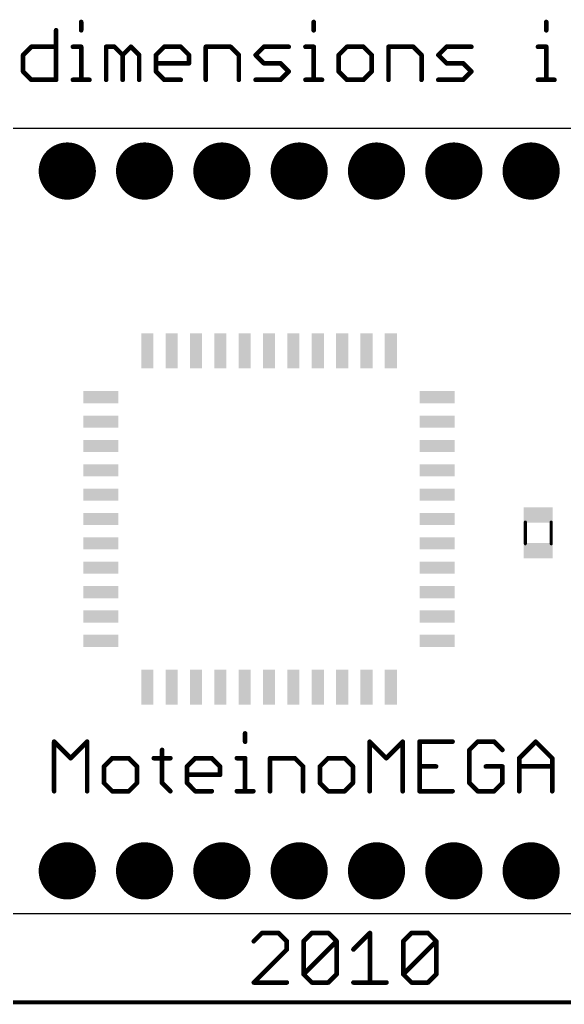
# Model space of a CAD drawing. Extents: x -0.15 to 2.2, y -0.19 to 1.16.
# Drawn here: x 0.593 to 1.298, y -0.118 to 1.156 of the extents above; entities that cross this region are included whole.
import ezdxf

# ---------------------------------------------------------------- set-up
doc = ezdxf.new("R2010")
doc.units = 0
for name, color, linetype in [('17', 82, 'CONTINUOUS'), ('20', 7, 'CONTINUOUS'), ('51', 53, 'CONTINUOUS')]:
    doc.layers.add(name, color=color, linetype=linetype)

# ---------------------------------------------------------------- blocks, each defined once
blk = doc.blocks.new('RECT')
blk.add_solid([(-0.5, -0.5), (0.5, -0.5), (-0.5, 0.5), (0.5, 0.5)])
blk = doc.blocks.new('ROUNDP')
at = {"const_width": 0.5}
blk.add_lwpolyline([(0, -0.25, 1), (0, 0.25, 1), (0, -0.25)], format="xyb", dxfattribs=at)

msp = doc.modelspace()

# ---------------------------------------------------------------- linework, layer by layer
at = {"layer": '20'}
for p, q in [((1.96, 1.015), (0.05, 1.015)), ((0.05, 0), (1.96, 0))]:
    msp.add_line(p, q, dxfattribs=at)
at = {"layer": '51'}
for points, const_width in [([(0.672981, 1.15273), (0.672981, 1.142055)], 0.006), ([(0.97377, 1.15273), (0.97377, 1.142055)], 0.006), ([(1.27456, 1.15273), (1.27456, 1.142055)], 0.006), ([(0.640553, 1.142055), (0.640553, 1.078)], 0.006), ([(0.59785, 1.110027), (0.608526, 1.120703)], 0.006), ([(0.608526, 1.120703), (0.640553, 1.120703)], 0.006), ([(0.662305, 1.120703), (0.672981, 1.120703)], 0.006), ([(0.672981, 1.120703), (0.672981, 1.078)], 0.006), ([(0.705275, 1.078), (0.705275, 1.120703)], 0.006), ([(0.705275, 1.120703), (0.715951, 1.120703)], 0.006), ([(0.715951, 1.120703), (0.726626, 1.110027)], 0.006), ([(0.726626, 1.110027), (0.737302, 1.120703)], 0.006), ([(0.737302, 1.120703), (0.747978, 1.110027)], 0.006), ([(0.76973, 1.110027), (0.780406, 1.120703)], 0.006), ([(0.780406, 1.120703), (0.801757, 1.120703)], 0.006), ([(0.801757, 1.120703), (0.812433, 1.110027)], 0.006), ([(0.834185, 1.078), (0.834185, 1.120703)], 0.006), ([(0.834185, 1.120703), (0.866212, 1.120703)], 0.006), ([(0.866212, 1.120703), (0.876888, 1.110027)], 0.006), ([(0.89864, 1.110027), (0.909315, 1.120703)], 0.006), ([(0.909315, 1.120703), (0.941343, 1.120703)], 0.006), ([(0.963095, 1.120703), (0.97377, 1.120703)], 0.006), ([(0.97377, 1.120703), (0.97377, 1.078)], 0.006), ([(1.01674, 1.120703), (1.006065, 1.110027)], 0.006), ([(1.038092, 1.120703), (1.01674, 1.120703)], 0.006), ([(1.048768, 1.110027), (1.038092, 1.120703)], 0.006), ([(1.07052, 1.078), (1.07052, 1.120703)], 0.006), ([(1.07052, 1.120703), (1.102547, 1.120703)], 0.006), ([(1.102547, 1.120703), (1.113223, 1.110027)], 0.006), ([(1.134975, 1.110027), (1.14565, 1.120703)], 0.006), ([(1.14565, 1.120703), (1.177678, 1.120703)], 0.006), ([(1.263885, 1.120703), (1.27456, 1.120703)], 0.006), ([(1.27456, 1.120703), (1.27456, 1.078)], 0.006), ([(0.59785, 1.088676), (0.59785, 1.110027)], 0.006), ([(0.726626, 1.110027), (0.726626, 1.078)], 0.006), ([(0.747978, 1.110027), (0.747978, 1.078)], 0.006), ([(0.76973, 1.088676), (0.76973, 1.110027)], 0.006), ([(0.812433, 1.110027), (0.812433, 1.099352)], 0.006), ([(0.876888, 1.110027), (0.876888, 1.078)], 0.006), ([(0.909315, 1.099352), (0.89864, 1.110027)], 0.006), ([(1.006065, 1.110027), (1.006065, 1.088676)], 0.006), ([(1.048768, 1.088676), (1.048768, 1.110027)], 0.006), ([(1.113223, 1.110027), (1.113223, 1.078)], 0.006), ([(1.14565, 1.099352), (1.134975, 1.110027)], 0.006), ([(0.812433, 1.099352), (0.76973, 1.099352)], 0.006), ([(0.930667, 1.099352), (0.909315, 1.099352)], 0.006), ([(0.941343, 1.088676), (0.930667, 1.099352)], 0.006), ([(1.167002, 1.099352), (1.14565, 1.099352)], 0.006), ([(1.177678, 1.088676), (1.167002, 1.099352)], 0.006), ([(0.608526, 1.078), (0.59785, 1.088676)], 0.006), ([(0.780406, 1.078), (0.76973, 1.088676)], 0.006), ([(0.930667, 1.078), (0.941343, 1.088676)], 0.006), ([(1.006065, 1.088676), (1.01674, 1.078)], 0.006), ([(1.038092, 1.078), (1.048768, 1.088676)], 0.006), ([(1.167002, 1.078), (1.177678, 1.088676)], 0.006), ([(0.640553, 1.078), (0.608526, 1.078)], 0.006), ([(0.662305, 1.078), (0.683656, 1.078)], 0.006), ([(0.801757, 1.078), (0.780406, 1.078)], 0.006), ([(0.89864, 1.078), (0.930667, 1.078)], 0.006), ([(0.963095, 1.078), (0.984446, 1.078)], 0.006), ([(1.01674, 1.078), (1.038092, 1.078)], 0.006), ([(1.134975, 1.078), (1.167002, 1.078)], 0.006), ([(1.263885, 1.078), (1.285236, 1.078)], 0.006), ([(1.247504, 0.506016), (1.247504, 0.477984)], 0.004), ([(1.281008, 0.506016), (1.281008, 0.477984)], 0.004), ([(0.885011, 0.23273), (0.885011, 0.222055)], 0.006), ([(0.638, 0.158), (0.638, 0.222055)], 0.006), ([(0.638, 0.222055), (0.659352, 0.200703)], 0.006), ([(0.659352, 0.200703), (0.680703, 0.222055)], 0.006), ([(0.680703, 0.222055), (0.680703, 0.158)], 0.006), ([(1.046215, 0.158), (1.046215, 0.222055)], 0.006), ([(1.046215, 0.222055), (1.067566, 0.200703)], 0.006), ([(1.067566, 0.200703), (1.088918, 0.222055)], 0.006), ([(1.088918, 0.222055), (1.088918, 0.158)], 0.006), ([(1.153373, 0.222055), (1.11067, 0.222055)], 0.006), ([(1.11067, 0.222055), (1.11067, 0.158)], 0.006), ([(1.1858, 0.222055), (1.175125, 0.211379)], 0.006), ([(1.207152, 0.222055), (1.1858, 0.222055)], 0.006), ([(1.217828, 0.211379), (1.207152, 0.222055)], 0.006), ([(1.23958, 0.200703), (1.260931, 0.222055)], 0.006), ([(1.260931, 0.222055), (1.282283, 0.200703)], 0.006), ([(0.777586, 0.211379), (0.777586, 0.168676)], 0.006), ([(1.175125, 0.211379), (1.175125, 0.168676)], 0.006), ([(0.713131, 0.200703), (0.702455, 0.190027)], 0.006), ([(0.702455, 0.190027), (0.702455, 0.168676)], 0.006), ([(0.734482, 0.200703), (0.713131, 0.200703)], 0.006), ([(0.745158, 0.190027), (0.734482, 0.200703)], 0.006), ([(0.745158, 0.168676), (0.745158, 0.190027)], 0.006), ([(0.76691, 0.200703), (0.788261, 0.200703)], 0.006), ([(0.80988, 0.190027), (0.820556, 0.200703)], 0.006), ([(0.80988, 0.168676), (0.80988, 0.190027)], 0.006), ([(0.820556, 0.200703), (0.841907, 0.200703)], 0.006), ([(0.841907, 0.200703), (0.852583, 0.190027)], 0.006), ([(0.852583, 0.190027), (0.852583, 0.179352)], 0.006), ([(0.874335, 0.200703), (0.885011, 0.200703)], 0.006), ([(0.885011, 0.200703), (0.885011, 0.158)], 0.006), ([(0.917305, 0.158), (0.917305, 0.200703)], 0.006), ([(0.917305, 0.200703), (0.949332, 0.200703)], 0.006), ([(0.949332, 0.200703), (0.960008, 0.190027)], 0.006), ([(0.960008, 0.190027), (0.960008, 0.158)], 0.006), ([(0.992436, 0.200703), (0.98176, 0.190027)], 0.006), ([(0.98176, 0.190027), (0.98176, 0.168676)], 0.006), ([(1.013787, 0.200703), (0.992436, 0.200703)], 0.006), ([(1.024463, 0.190027), (1.013787, 0.200703)], 0.006), ([(1.024463, 0.168676), (1.024463, 0.190027)], 0.006), ([(1.11067, 0.190027), (1.132021, 0.190027)], 0.006), ([(1.217828, 0.190027), (1.196476, 0.190027)], 0.006), ([(1.217828, 0.168676), (1.217828, 0.190027)], 0.006), ([(1.23958, 0.158), (1.23958, 0.200703)], 0.006), ([(1.23958, 0.190027), (1.282283, 0.190027)], 0.006), ([(1.282283, 0.200703), (1.282283, 0.158)], 0.006), ([(0.852583, 0.179352), (0.80988, 0.179352)], 0.006), ([(0.702455, 0.168676), (0.713131, 0.158)], 0.006), ([(0.734482, 0.158), (0.745158, 0.168676)], 0.006), ([(0.777586, 0.168676), (0.788261, 0.158)], 0.006), ([(0.820556, 0.158), (0.80988, 0.168676)], 0.006), ([(0.98176, 0.168676), (0.992436, 0.158)], 0.006), ([(1.013787, 0.158), (1.024463, 0.168676)], 0.006), ([(1.175125, 0.168676), (1.1858, 0.158)], 0.006), ([(1.207152, 0.158), (1.217828, 0.168676)], 0.006), ([(0.713131, 0.158), (0.734482, 0.158)], 0.006), ([(0.841907, 0.158), (0.820556, 0.158)], 0.006), ([(0.874335, 0.158), (0.895686, 0.158)], 0.006), ([(0.992436, 0.158), (1.013787, 0.158)], 0.006), ([(1.11067, 0.158), (1.153373, 0.158)], 0.006), ([(1.1858, 0.158), (1.207152, 0.158)], 0.006), ([(0.906927, -0.025327), (0.896251, -0.036003)], 0.006), ([(0.928278, -0.025327), (0.906927, -0.025327)], 0.006), ([(0.938954, -0.036003), (0.928278, -0.025327)], 0.006), ([(0.960706, -0.036003), (0.971382, -0.025327)], 0.006), ([(0.971382, -0.025327), (0.992733, -0.025327)], 0.006), ([(0.992733, -0.025327), (1.003409, -0.036003)], 0.006), ([(1.025161, -0.046679), (1.046512, -0.025327)], 0.006), ([(1.046512, -0.025327), (1.046512, -0.089382)], 0.006), ([(1.089616, -0.036003), (1.100291, -0.025327)], 0.006), ([(1.100291, -0.025327), (1.121643, -0.025327)], 0.006), ([(1.121643, -0.025327), (1.132319, -0.036003)], 0.006), ([(0.938954, -0.046679), (0.938954, -0.036003)], 0.006), ([(0.960706, -0.078706), (0.960706, -0.036003)], 0.006), ([(0.960706, -0.078706), (1.003409, -0.036003)], 0.006), ([(1.003409, -0.036003), (1.003409, -0.078706)], 0.006), ([(1.089616, -0.078706), (1.089616, -0.036003)], 0.006), ([(1.089616, -0.078706), (1.132319, -0.036003)], 0.006), ([(1.132319, -0.036003), (1.132319, -0.078706)], 0.006), ([(0.896251, -0.089382), (0.938954, -0.046679)], 0.006), ([(0.971382, -0.089382), (0.960706, -0.078706)], 0.006), ([(1.003409, -0.078706), (0.992733, -0.089382)], 0.006), ([(1.100291, -0.089382), (1.089616, -0.078706)], 0.006), ([(1.132319, -0.078706), (1.121643, -0.089382)], 0.006), ([(0.938954, -0.089382), (0.896251, -0.089382)], 0.006), ([(0.992733, -0.089382), (0.971382, -0.089382)], 0.006), ([(1.025161, -0.089382), (1.067864, -0.089382)], 0.006), ([(1.121643, -0.089382), (1.100291, -0.089382)], 0.006), ([(0, -0.115), (2.01, -0.115)], 0.005118)]:
    msp.add_lwpolyline(points, dxfattribs=dict(at, const_width=const_width))
for points, const_width in [([(0.674481, 1.15273, 1), (0.671481, 1.15273)], 0.003), ([(0.97527, 1.15273, 1), (0.97227, 1.15273)], 0.003), ([(1.27606, 1.15273, 1), (1.27306, 1.15273)], 0.003), ([(0.642053, 1.142055, 1), (0.639053, 1.142055)], 0.003), ([(0.671481, 1.142055, 1), (0.674481, 1.142055)], 0.003), ([(0.97227, 1.142055, 1), (0.97527, 1.142055)], 0.003), ([(1.27306, 1.142055, 1), (1.27606, 1.142055)], 0.003), ([(0.608526, 1.122203, 1), (0.608526, 1.119203)], 0.003), ([(0.609586, 1.119642, 1), (0.607465, 1.121764)], 0.003), ([(0.640553, 1.119203, 1), (0.640553, 1.122203)], 0.003), ([(0.662305, 1.122203, 1), (0.662305, 1.119203)], 0.003), ([(0.674481, 1.120703, 1), (0.671481, 1.120703)], 0.003), ([(0.672981, 1.119203, 1), (0.672981, 1.122203)], 0.003), ([(0.706775, 1.120703, 1), (0.703775, 1.120703)], 0.003), ([(0.705275, 1.122203, 1), (0.705275, 1.119203)], 0.003), ([(0.717011, 1.121764, 1), (0.71489, 1.119642)], 0.003), ([(0.715951, 1.119203, 1), (0.715951, 1.122203)], 0.003), ([(0.738363, 1.121764, 1), (0.736242, 1.119642)], 0.003), ([(0.738363, 1.119642, 1), (0.736242, 1.121764)], 0.003), ([(0.780406, 1.122203, 1), (0.780406, 1.119203)], 0.003), ([(0.781466, 1.119642, 1), (0.779345, 1.121764)], 0.003), ([(0.802818, 1.121764, 1), (0.800696, 1.119642)], 0.003), ([(0.801757, 1.119203, 1), (0.801757, 1.122203)], 0.003), ([(0.835685, 1.120703, 1), (0.832685, 1.120703)], 0.003), ([(0.834185, 1.122203, 1), (0.834185, 1.119203)], 0.003), ([(0.867273, 1.121764, 1), (0.865151, 1.119642)], 0.003), ([(0.866212, 1.119203, 1), (0.866212, 1.122203)], 0.003), ([(0.909315, 1.122203, 1), (0.909315, 1.119203)], 0.003), ([(0.910376, 1.119642, 1), (0.908255, 1.121764)], 0.003), ([(0.941343, 1.119203, 1), (0.941343, 1.122203)], 0.003), ([(0.963095, 1.122203, 1), (0.963095, 1.119203)], 0.003), ([(0.97527, 1.120703, 1), (0.97227, 1.120703)], 0.003), ([(0.97377, 1.119203, 1), (0.97377, 1.122203)], 0.003), ([(1.01674, 1.122203, 1), (1.01674, 1.119203)], 0.003), ([(1.017801, 1.119642, 1), (1.01568, 1.121764)], 0.003), ([(1.039153, 1.121764, 1), (1.037031, 1.119642)], 0.003), ([(1.038092, 1.119203, 1), (1.038092, 1.122203)], 0.003), ([(1.07202, 1.120703, 1), (1.06902, 1.120703)], 0.003), ([(1.07052, 1.122203, 1), (1.07052, 1.119203)], 0.003), ([(1.103608, 1.121764, 1), (1.101486, 1.119642)], 0.003), ([(1.102547, 1.119203, 1), (1.102547, 1.122203)], 0.003), ([(1.14565, 1.122203, 1), (1.14565, 1.119203)], 0.003), ([(1.146711, 1.119642, 1), (1.14459, 1.121764)], 0.003), ([(1.177678, 1.119203, 1), (1.177678, 1.122203)], 0.003), ([(1.263885, 1.122203, 1), (1.263885, 1.119203)], 0.003), ([(1.27606, 1.120703, 1), (1.27306, 1.120703)], 0.003), ([(1.27456, 1.119203, 1), (1.27456, 1.122203)], 0.003), ([(0.59935, 1.110027, 1), (0.59635, 1.110027)], 0.003), ([(0.596789, 1.111088, 1), (0.598911, 1.108967)], 0.003), ([(0.728126, 1.110027, 1), (0.725126, 1.110027)], 0.003), ([(0.725566, 1.111088, 1), (0.727687, 1.108967)], 0.003), ([(0.725566, 1.108967, 1), (0.727687, 1.111088)], 0.003), ([(0.749478, 1.110027, 1), (0.746478, 1.110027)], 0.003), ([(0.746917, 1.108967, 1), (0.749039, 1.111088)], 0.003), ([(0.77123, 1.110027, 1), (0.76823, 1.110027)], 0.003), ([(0.768669, 1.111088, 1), (0.77079, 1.108967)], 0.003), ([(0.813933, 1.110027, 1), (0.810933, 1.110027)], 0.003), ([(0.811372, 1.108967, 1), (0.813494, 1.111088)], 0.003), ([(0.878388, 1.110027, 1), (0.875388, 1.110027)], 0.003), ([(0.875827, 1.108967, 1), (0.877949, 1.111088)], 0.003), ([(0.8997, 1.111088, 1), (0.897579, 1.108967)], 0.003), ([(0.897579, 1.111088, 1), (0.8997, 1.108967)], 0.003), ([(1.007565, 1.110027, 1), (1.004565, 1.110027)], 0.003), ([(1.005004, 1.111088, 1), (1.007125, 1.108967)], 0.003), ([(1.050268, 1.110027, 1), (1.047268, 1.110027)], 0.003), ([(1.047707, 1.108967, 1), (1.049828, 1.111088)], 0.003), ([(1.114723, 1.110027, 1), (1.111723, 1.110027)], 0.003), ([(1.112162, 1.108967, 1), (1.114283, 1.111088)], 0.003), ([(1.136035, 1.111088, 1), (1.133914, 1.108967)], 0.003), ([(1.133914, 1.111088, 1), (1.136035, 1.108967)], 0.003), ([(0.76973, 1.100852, 1), (0.76973, 1.097852)], 0.003), ([(0.810933, 1.099352, 1), (0.813933, 1.099352)], 0.003), ([(0.812433, 1.097852, 1), (0.812433, 1.100852)], 0.003), ([(0.909315, 1.100852, 1), (0.909315, 1.097852)], 0.003), ([(0.908255, 1.098291, 1), (0.910376, 1.100412)], 0.003), ([(0.931728, 1.100412, 1), (0.929606, 1.098291)], 0.003), ([(0.930667, 1.097852, 1), (0.930667, 1.100852)], 0.003), ([(1.14565, 1.100852, 1), (1.14565, 1.097852)], 0.003), ([(1.14459, 1.098291, 1), (1.146711, 1.100412)], 0.003), ([(1.168063, 1.100412, 1), (1.165941, 1.098291)], 0.003), ([(1.167002, 1.097852, 1), (1.167002, 1.100852)], 0.003), ([(0.598911, 1.089736, 1), (0.596789, 1.087615)], 0.003), ([(0.59635, 1.088676, 1), (0.59935, 1.088676)], 0.003), ([(0.77079, 1.089736, 1), (0.768669, 1.087615)], 0.003), ([(0.76823, 1.088676, 1), (0.77123, 1.088676)], 0.003), ([(0.942404, 1.087615, 1), (0.940282, 1.089736)], 0.003), ([(0.940282, 1.087615, 1), (0.942404, 1.089736)], 0.003), ([(1.007125, 1.089736, 1), (1.005004, 1.087615)], 0.003), ([(1.004565, 1.088676, 1), (1.007565, 1.088676)], 0.003), ([(1.047268, 1.088676, 1), (1.050268, 1.088676)], 0.003), ([(1.049828, 1.087615, 1), (1.047707, 1.089736)], 0.003), ([(1.178738, 1.087615, 1), (1.176617, 1.089736)], 0.003), ([(1.176617, 1.087615, 1), (1.178738, 1.089736)], 0.003), ([(0.608526, 1.0795, 1), (0.608526, 1.0765)], 0.003), ([(0.607465, 1.076939, 1), (0.609586, 1.079061)], 0.003), ([(0.639053, 1.078, 1), (0.642053, 1.078)], 0.003), ([(0.640553, 1.0765, 1), (0.640553, 1.0795)], 0.003), ([(0.662305, 1.0795, 1), (0.662305, 1.0765)], 0.003), ([(0.671481, 1.078, 1), (0.674481, 1.078)], 0.003), ([(0.683656, 1.0765, 1), (0.683656, 1.0795)], 0.003), ([(0.703775, 1.078, 1), (0.706775, 1.078)], 0.003), ([(0.725126, 1.078, 1), (0.728126, 1.078)], 0.003), ([(0.746478, 1.078, 1), (0.749478, 1.078)], 0.003), ([(0.780406, 1.0795, 1), (0.780406, 1.0765)], 0.003), ([(0.779345, 1.076939, 1), (0.781466, 1.079061)], 0.003), ([(0.801757, 1.0765, 1), (0.801757, 1.0795)], 0.003), ([(0.832685, 1.078, 1), (0.835685, 1.078)], 0.003), ([(0.875388, 1.078, 1), (0.878388, 1.078)], 0.003), ([(0.89864, 1.0795, 1), (0.89864, 1.0765)], 0.003), ([(0.929606, 1.079061, 1), (0.931728, 1.076939)], 0.003), ([(0.930667, 1.0765, 1), (0.930667, 1.0795)], 0.003), ([(0.963095, 1.0795, 1), (0.963095, 1.0765)], 0.003), ([(0.97227, 1.078, 1), (0.97527, 1.078)], 0.003), ([(0.984446, 1.0765, 1), (0.984446, 1.0795)], 0.003), ([(1.01674, 1.0795, 1), (1.01674, 1.0765)], 0.003), ([(1.01568, 1.076939, 1), (1.017801, 1.079061)], 0.003), ([(1.037031, 1.079061, 1), (1.039153, 1.076939)], 0.003), ([(1.038092, 1.0765, 1), (1.038092, 1.0795)], 0.003), ([(1.06902, 1.078, 1), (1.07202, 1.078)], 0.003), ([(1.111723, 1.078, 1), (1.114723, 1.078)], 0.003), ([(1.134975, 1.0795, 1), (1.134975, 1.0765)], 0.003), ([(1.165941, 1.079061, 1), (1.168063, 1.076939)], 0.003), ([(1.167002, 1.0765, 1), (1.167002, 1.0795)], 0.003), ([(1.263885, 1.0795, 1), (1.263885, 1.0765)], 0.003), ([(1.27306, 1.078, 1), (1.27606, 1.078)], 0.003), ([(1.285236, 1.0765, 1), (1.285236, 1.0795)], 0.003), ([(1.248504, 0.506016, 1), (1.246504, 0.506016)], 0.002), ([(1.282008, 0.506016, 1), (1.280008, 0.506016)], 0.002), ([(1.246504, 0.477984, 1), (1.248504, 0.477984)], 0.002), ([(1.280008, 0.477984, 1), (1.282008, 0.477984)], 0.002), ([(0.886511, 0.23273, 1), (0.883511, 0.23273)], 0.003), ([(0.6395, 0.222055, 1), (0.6365, 0.222055)], 0.003), ([(0.639061, 0.223115, 1), (0.636939, 0.220994)], 0.003), ([(0.682203, 0.222055, 1), (0.679203, 0.222055)], 0.003), ([(0.681764, 0.220994, 1), (0.679642, 0.223115)], 0.003), ([(0.883511, 0.222055, 1), (0.886511, 0.222055)], 0.003), ([(1.047715, 0.222055, 1), (1.044715, 0.222055)], 0.003), ([(1.047275, 0.223115, 1), (1.045154, 0.220994)], 0.003), ([(1.090418, 0.222055, 1), (1.087418, 0.222055)], 0.003), ([(1.089979, 0.220994, 1), (1.087857, 0.223115)], 0.003), ([(1.11067, 0.223555, 1), (1.11067, 0.220555)], 0.003), ([(1.11217, 0.222055, 1), (1.10917, 0.222055)], 0.003), ([(1.153373, 0.220555, 1), (1.153373, 0.223555)], 0.003), ([(1.1858, 0.223555, 1), (1.1858, 0.220555)], 0.003), ([(1.186861, 0.220994, 1), (1.18474, 0.223115)], 0.003), ([(1.208213, 0.223115, 1), (1.206091, 0.220994)], 0.003), ([(1.207152, 0.220555, 1), (1.207152, 0.223555)], 0.003), ([(1.261992, 0.223115, 1), (1.259871, 0.220994)], 0.003), ([(1.261992, 0.220994, 1), (1.259871, 0.223115)], 0.003), ([(0.779086, 0.211379, 1), (0.776086, 0.211379)], 0.003), ([(1.174064, 0.21244, 1), (1.176185, 0.210318)], 0.003), ([(1.176625, 0.211379, 1), (1.173625, 0.211379)], 0.003), ([(1.216767, 0.210318, 1), (1.218889, 0.21244)], 0.003), ([(0.658291, 0.201764, 1), (0.660412, 0.199642)], 0.003), ([(0.658291, 0.199642, 1), (0.660412, 0.201764)], 0.003), ([(0.703955, 0.190027, 1), (0.700955, 0.190027)], 0.003), ([(0.701394, 0.191088, 1), (0.703516, 0.188967)], 0.003), ([(0.713131, 0.202203, 1), (0.713131, 0.199203)], 0.003), ([(0.714191, 0.199642, 1), (0.71207, 0.201764)], 0.003), ([(0.735543, 0.201764, 1), (0.733422, 0.199642)], 0.003), ([(0.734482, 0.199203, 1), (0.734482, 0.202203)], 0.003), ([(0.746658, 0.190027, 1), (0.743658, 0.190027)], 0.003), ([(0.744097, 0.188967, 1), (0.746219, 0.191088)], 0.003), ([(0.76691, 0.202203, 1), (0.76691, 0.199203)], 0.003), ([(0.788261, 0.199203, 1), (0.788261, 0.202203)], 0.003), ([(0.81138, 0.190027, 1), (0.80838, 0.190027)], 0.003), ([(0.808819, 0.191088, 1), (0.810941, 0.188967)], 0.003), ([(0.820556, 0.202203, 1), (0.820556, 0.199203)], 0.003), ([(0.821616, 0.199642, 1), (0.819495, 0.201764)], 0.003), ([(0.842968, 0.201764, 1), (0.840847, 0.199642)], 0.003), ([(0.841907, 0.199203, 1), (0.841907, 0.202203)], 0.003), ([(0.854083, 0.190027, 1), (0.851083, 0.190027)], 0.003), ([(0.851522, 0.188967, 1), (0.853644, 0.191088)], 0.003), ([(0.874335, 0.202203, 1), (0.874335, 0.199203)], 0.003), ([(0.886511, 0.200703, 1), (0.883511, 0.200703)], 0.003), ([(0.885011, 0.199203, 1), (0.885011, 0.202203)], 0.003), ([(0.918805, 0.200703, 1), (0.915805, 0.200703)], 0.003), ([(0.917305, 0.202203, 1), (0.917305, 0.199203)], 0.003), ([(0.950393, 0.201764, 1), (0.948272, 0.199642)], 0.003), ([(0.949332, 0.199203, 1), (0.949332, 0.202203)], 0.003), ([(0.961508, 0.190027, 1), (0.958508, 0.190027)], 0.003), ([(0.958947, 0.188967, 1), (0.961069, 0.191088)], 0.003), ([(0.98326, 0.190027, 1), (0.98026, 0.190027)], 0.003), ([(0.980699, 0.191088, 1), (0.982821, 0.188967)], 0.003), ([(0.992436, 0.202203, 1), (0.992436, 0.199203)], 0.003), ([(0.993496, 0.199642, 1), (0.991375, 0.201764)], 0.003), ([(1.014848, 0.201764, 1), (1.012726, 0.199642)], 0.003), ([(1.013787, 0.199203, 1), (1.013787, 0.202203)], 0.003), ([(1.025963, 0.190027, 1), (1.022963, 0.190027)], 0.003), ([(1.023402, 0.188967, 1), (1.025524, 0.191088)], 0.003), ([(1.066506, 0.201764, 1), (1.068627, 0.199642)], 0.003), ([(1.066506, 0.199642, 1), (1.068627, 0.201764)], 0.003), ([(1.11067, 0.191527, 1), (1.11067, 0.188527)], 0.003), ([(1.132021, 0.188527, 1), (1.132021, 0.191527)], 0.003), ([(1.196476, 0.191527, 1), (1.196476, 0.188527)], 0.003), ([(1.219328, 0.190027, 1), (1.216328, 0.190027)], 0.003), ([(1.217828, 0.188527, 1), (1.217828, 0.191527)], 0.003), ([(1.238519, 0.201764, 1), (1.24064, 0.199642)], 0.003), ([(1.24108, 0.200703, 1), (1.23808, 0.200703)], 0.003), ([(1.23958, 0.191527, 1), (1.23958, 0.188527)], 0.003), ([(1.283783, 0.200703, 1), (1.280783, 0.200703)], 0.003), ([(1.281222, 0.199642, 1), (1.283344, 0.201764)], 0.003), ([(1.282283, 0.188527, 1), (1.282283, 0.191527)], 0.003), ([(0.80988, 0.180852, 1), (0.80988, 0.177852)], 0.003), ([(0.851083, 0.179352, 1), (0.854083, 0.179352)], 0.003), ([(0.852583, 0.177852, 1), (0.852583, 0.180852)], 0.003), ([(0.703516, 0.169736, 1), (0.701394, 0.167615)], 0.003), ([(0.700955, 0.168676, 1), (0.703955, 0.168676)], 0.003), ([(0.743658, 0.168676, 1), (0.746658, 0.168676)], 0.003), ([(0.746219, 0.167615, 1), (0.744097, 0.169736)], 0.003), ([(0.778646, 0.169736, 1), (0.776525, 0.167615)], 0.003), ([(0.776086, 0.168676, 1), (0.779086, 0.168676)], 0.003), ([(0.810941, 0.169736, 1), (0.808819, 0.167615)], 0.003), ([(0.80838, 0.168676, 1), (0.81138, 0.168676)], 0.003), ([(0.982821, 0.169736, 1), (0.980699, 0.167615)], 0.003), ([(0.98026, 0.168676, 1), (0.98326, 0.168676)], 0.003), ([(1.022963, 0.168676, 1), (1.025963, 0.168676)], 0.003), ([(1.025524, 0.167615, 1), (1.023402, 0.169736)], 0.003), ([(1.176185, 0.169736, 1), (1.174064, 0.167615)], 0.003), ([(1.173625, 0.168676, 1), (1.176625, 0.168676)], 0.003), ([(1.216328, 0.168676, 1), (1.219328, 0.168676)], 0.003), ([(1.218889, 0.167615, 1), (1.216767, 0.169736)], 0.003), ([(0.6365, 0.158, 1), (0.6395, 0.158)], 0.003), ([(0.679203, 0.158, 1), (0.682203, 0.158)], 0.003), ([(0.713131, 0.1595, 1), (0.713131, 0.1565)], 0.003), ([(0.71207, 0.156939, 1), (0.714191, 0.159061)], 0.003), ([(0.733422, 0.159061, 1), (0.735543, 0.156939)], 0.003), ([(0.734482, 0.1565, 1), (0.734482, 0.1595)], 0.003), ([(0.787201, 0.156939, 1), (0.789322, 0.159061)], 0.003), ([(0.820556, 0.1595, 1), (0.820556, 0.1565)], 0.003), ([(0.819495, 0.156939, 1), (0.821616, 0.159061)], 0.003), ([(0.841907, 0.1565, 1), (0.841907, 0.1595)], 0.003), ([(0.874335, 0.1595, 1), (0.874335, 0.1565)], 0.003), ([(0.883511, 0.158, 1), (0.886511, 0.158)], 0.003), ([(0.895686, 0.1565, 1), (0.895686, 0.1595)], 0.003), ([(0.915805, 0.158, 1), (0.918805, 0.158)], 0.003), ([(0.958508, 0.158, 1), (0.961508, 0.158)], 0.003), ([(0.992436, 0.1595, 1), (0.992436, 0.1565)], 0.003), ([(0.991375, 0.156939, 1), (0.993496, 0.159061)], 0.003), ([(1.012727, 0.159061, 1), (1.014848, 0.156939)], 0.003), ([(1.013787, 0.1565, 1), (1.013787, 0.1595)], 0.003), ([(1.044715, 0.158, 1), (1.047715, 0.158)], 0.003), ([(1.087418, 0.158, 1), (1.090418, 0.158)], 0.003), ([(1.11067, 0.1595, 1), (1.11067, 0.1565)], 0.003), ([(1.10917, 0.158, 1), (1.11217, 0.158)], 0.003), ([(1.153373, 0.1565, 1), (1.153373, 0.1595)], 0.003), ([(1.1858, 0.1595, 1), (1.1858, 0.1565)], 0.003), ([(1.18474, 0.156939, 1), (1.186861, 0.159061)], 0.003), ([(1.206091, 0.159061, 1), (1.208213, 0.156939)], 0.003), ([(1.207152, 0.1565, 1), (1.207152, 0.1595)], 0.003), ([(1.23808, 0.158, 1), (1.24108, 0.158)], 0.003), ([(1.280783, 0.158, 1), (1.283783, 0.158)], 0.003), ([(0.906927, -0.023827, 1), (0.906927, -0.026827)], 0.003), ([(0.907987, -0.026388, 1), (0.905866, -0.024267)], 0.003), ([(0.929339, -0.024267, 1), (0.927218, -0.026388)], 0.003), ([(0.928278, -0.026827, 1), (0.928278, -0.023827)], 0.003), ([(0.971382, -0.023827, 1), (0.971382, -0.026827)], 0.003), ([(0.972442, -0.026388, 1), (0.970321, -0.024267)], 0.003), ([(0.993794, -0.024267, 1), (0.991672, -0.026388)], 0.003), ([(0.992733, -0.026827, 1), (0.992733, -0.023827)], 0.003), ([(1.048012, -0.025327, 1), (1.045012, -0.025327)], 0.003), ([(1.047573, -0.026388, 1), (1.045452, -0.024267)], 0.003), ([(1.100291, -0.023827, 1), (1.100291, -0.026827)], 0.003), ([(1.101352, -0.026388, 1), (1.099231, -0.024267)], 0.003), ([(1.122704, -0.024267, 1), (1.120582, -0.026388)], 0.003), ([(1.121643, -0.026827, 1), (1.121643, -0.023827)], 0.003), ([(0.89519, -0.034942, 1), (0.897312, -0.037064)], 0.003), ([(0.940454, -0.036003, 1), (0.937454, -0.036003)], 0.003), ([(0.937893, -0.037064, 1), (0.940015, -0.034942)], 0.003), ([(0.959645, -0.034942, 1), (0.961766, -0.037064)], 0.003), ([(0.962206, -0.036003, 1), (0.959206, -0.036003)], 0.003), ([(1.004909, -0.036003, 1), (1.001909, -0.036003)], 0.003), ([(1.00447, -0.037064, 1), (1.002348, -0.034942)], 0.003), ([(1.002348, -0.037064, 1), (1.00447, -0.034942)], 0.003), ([(1.088555, -0.034942, 1), (1.090676, -0.037064)], 0.003), ([(1.091116, -0.036003, 1), (1.088116, -0.036003)], 0.003), ([(1.133819, -0.036003, 1), (1.130819, -0.036003)], 0.003), ([(1.13338, -0.037064, 1), (1.131258, -0.034942)], 0.003), ([(1.131258, -0.037064, 1), (1.13338, -0.034942)], 0.003), ([(0.937454, -0.046679, 1), (0.940454, -0.046679)], 0.003), ([(0.940015, -0.047739, 1), (0.937893, -0.045618)], 0.003), ([(1.0241, -0.045618, 1), (1.026221, -0.047739)], 0.003), ([(0.961766, -0.077646, 1), (0.959645, -0.079767)], 0.003), ([(0.959645, -0.077646, 1), (0.961766, -0.079767)], 0.003), ([(1.00447, -0.079767, 1), (1.002348, -0.077646)], 0.003), ([(1.090676, -0.077646, 1), (1.088555, -0.079767)], 0.003), ([(1.088555, -0.077646, 1), (1.090676, -0.079767)], 0.003), ([(1.13338, -0.079767, 1), (1.131258, -0.077646)], 0.003), ([(0.896251, -0.087882, 1), (0.896251, -0.090882)], 0.003), ([(0.89519, -0.088321, 1), (0.897312, -0.090443)], 0.003), ([(0.938954, -0.090882, 1), (0.938954, -0.087882)], 0.003), ([(0.959206, -0.078706, 1), (0.962206, -0.078706)], 0.003), ([(0.971382, -0.087882, 1), (0.971382, -0.090882)], 0.003), ([(0.970321, -0.090443, 1), (0.972442, -0.088321)], 0.003), ([(0.991672, -0.088321, 1), (0.993794, -0.090443)], 0.003), ([(0.992733, -0.090882, 1), (0.992733, -0.087882)], 0.003), ([(1.001909, -0.078706, 1), (1.004909, -0.078706)], 0.003), ([(1.025161, -0.087882, 1), (1.025161, -0.090882)], 0.003), ([(1.045012, -0.089382, 1), (1.048012, -0.089382)], 0.003), ([(1.067864, -0.090882, 1), (1.067864, -0.087882)], 0.003), ([(1.088116, -0.078706, 1), (1.091116, -0.078706)], 0.003), ([(1.100291, -0.087882, 1), (1.100291, -0.090882)], 0.003), ([(1.099231, -0.090443, 1), (1.101352, -0.088321)], 0.003), ([(1.120582, -0.088321, 1), (1.122704, -0.090443)], 0.003), ([(1.121643, -0.090882, 1), (1.121643, -0.087882)], 0.003), ([(1.130819, -0.078706, 1), (1.133819, -0.078706)], 0.003)]:
    msp.add_lwpolyline(points, format="xyb", dxfattribs=dict(at, const_width=const_width))

# ---------------------------------------------------------------- block references
at = {"layer": '17', "xscale": 0.074, "yscale": 0.074, "rotation": 90}
for p in [(0.655, 0.96), (0.655, 0.96), (0.755, 0.96), (0.755, 0.96), (0.855, 0.96), (0.855, 0.96), (0.955, 0.96), (0.955, 0.96), (1.055, 0.96), (1.055, 0.96), (1.155, 0.96), (1.155, 0.96), (1.255, 0.96), (1.255, 0.96), (0.655, 0.055), (0.655, 0.055), (0.755, 0.055), (0.755, 0.055), (0.855, 0.055), (0.855, 0.055), (0.955, 0.055), (0.955, 0.055), (1.055, 0.055), (1.055, 0.055), (1.155, 0.055), (1.155, 0.055), (1.255, 0.055), (1.255, 0.055)]:
    msp.add_blockref('ROUNDP', p, dxfattribs=at)
at = {"layer": '51'}
for p, xscale, yscale in [((0.655, 0.96), 0.02, 0.02), ((0.755, 0.96), 0.02, 0.02), ((0.855, 0.96), 0.02, 0.02), ((0.955, 0.96), 0.02, 0.02), ((1.055, 0.96), 0.02, 0.02), ((1.155, 0.96), 0.02, 0.02), ((1.255, 0.96), 0.02, 0.02), ((0.75852, 0.727522), 0.01574, 0.04528), ((0.790016, 0.727522), 0.015748, 0.04528), ((0.821516, 0.727522), 0.015748, 0.04528), ((0.853006, 0.727522), 0.015752, 0.04528), ((0.884506, 0.727522), 0.015752, 0.04528), ((0.916, 0.727522), 0.01574, 0.04528), ((0.947494, 0.727522), 0.015752, 0.04528), ((0.978994, 0.727522), 0.015752, 0.04528), ((1.010484, 0.727522), 0.015748, 0.04528), ((1.041984, 0.727522), 0.015748, 0.04528), ((1.07348, 0.727522), 0.01574, 0.04528), ((0.698478, 0.66748), 0.04528, 0.01574), ((1.133522, 0.66748), 0.04528, 0.01574), ((0.698478, 0.635984), 0.04528, 0.015748), ((1.133522, 0.635984), 0.04528, 0.015748), ((0.698478, 0.604484), 0.04528, 0.015748), ((1.133522, 0.604484), 0.04528, 0.015748), ((0.698478, 0.572994), 0.04528, 0.015752), ((1.133522, 0.572994), 0.04528, 0.015752), ((0.698478, 0.541494), 0.04528, 0.015752), ((1.133522, 0.541494), 0.04528, 0.015752), ((0.698478, 0.51), 0.04528, 0.01574), ((1.133522, 0.51), 0.04528, 0.01574), ((0.698478, 0.478506), 0.04528, 0.015752), ((1.133522, 0.478506), 0.04528, 0.015752), ((0.698478, 0.447006), 0.04528, 0.015752), ((1.133522, 0.447006), 0.04528, 0.015752), ((0.698478, 0.415516), 0.04528, 0.015748), ((1.133522, 0.415516), 0.04528, 0.015748), ((0.698478, 0.384016), 0.04528, 0.015748), ((1.133522, 0.384016), 0.04528, 0.015748), ((0.698478, 0.35252), 0.04528, 0.01574), ((1.133522, 0.35252), 0.04528, 0.01574), ((0.75852, 0.292478), 0.01574, 0.04528), ((0.790016, 0.292478), 0.015748, 0.04528), ((0.821516, 0.292478), 0.015748, 0.04528), ((0.853006, 0.292478), 0.015752, 0.04528), ((0.884506, 0.292478), 0.015752, 0.04528), ((0.916, 0.292478), 0.01574, 0.04528), ((0.947494, 0.292478), 0.015752, 0.04528), ((0.978994, 0.292478), 0.015752, 0.04528), ((1.010484, 0.292478), 0.015748, 0.04528), ((1.041984, 0.292478), 0.015748, 0.04528), ((1.07348, 0.292478), 0.01574, 0.04528), ((0.655, 0.055), 0.02, 0.02), ((0.755, 0.055), 0.02, 0.02), ((0.855, 0.055), 0.02, 0.02), ((0.955, 0.055), 0.02, 0.02), ((1.055, 0.055), 0.02, 0.02), ((1.155, 0.055), 0.02, 0.02), ((1.255, 0.055), 0.02, 0.02)]:
    msp.add_blockref('RECT', p, dxfattribs=dict(at, xscale=xscale, yscale=yscale))
at = {"layer": '51', "xscale": 0.019689, "yscale": 0.037402, "rotation": 270}
for p in [(1.264201, 0.515156), (1.264201, 0.469156)]:
    msp.add_blockref('RECT', p, dxfattribs=at)

doc.saveas('drawing.dxf')
